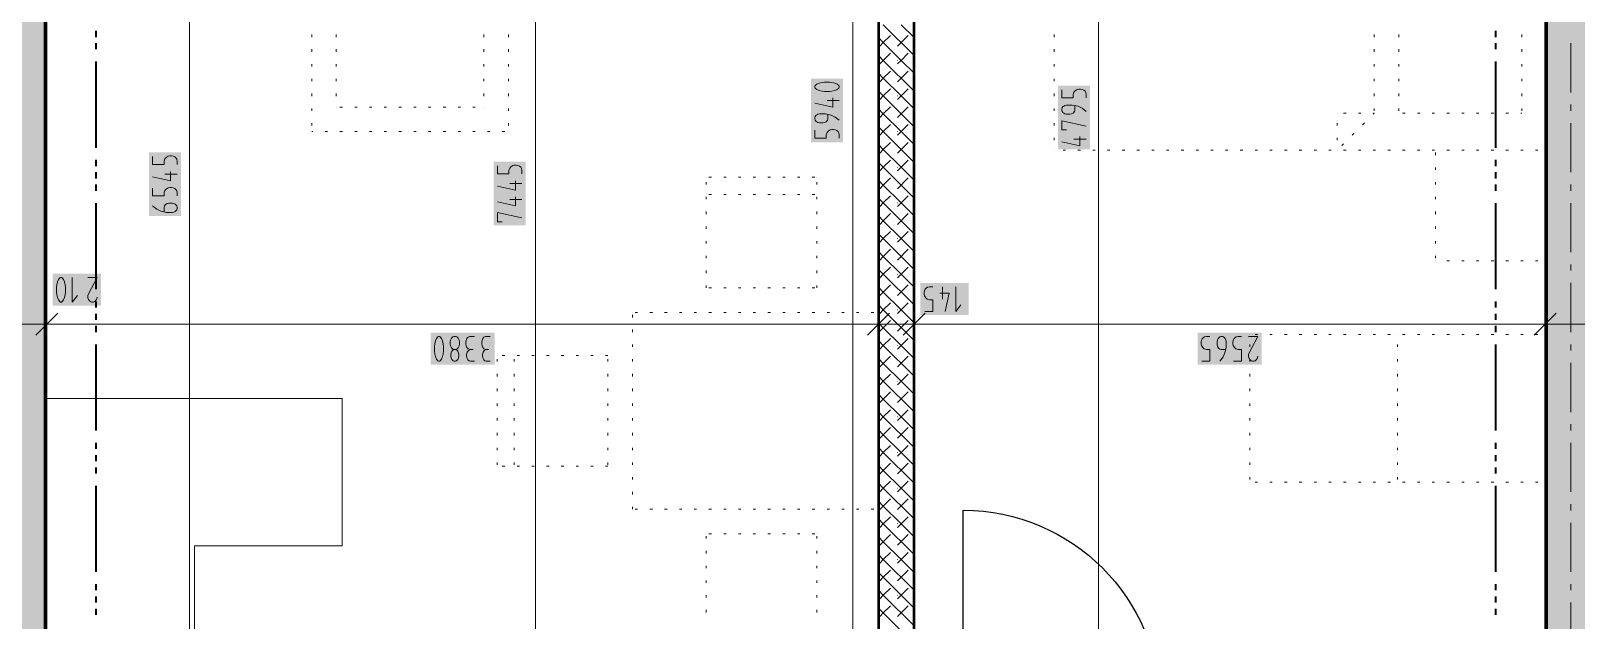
# Model space of a CAD drawing. Header units: millimetres. Extents: x 0 to 594, y 0 to 420.
# Drawn here: x 157.5 to 221.9, y 284.5 to 309.1 of the extents above; entities that cross this region are included whole.
import ezdxf

# ---------------------------------------------------------------- set-up
doc = ezdxf.new("R2010")
doc.units = ezdxf.units.MM
doc.header["$LTSCALE"] = 8
for name, color, linetype in [('PDF_Dvere', 7, 'Continuous'), ('PDF_Koty delkove', 7, 'Continuous'), ('PDF_Kuchyne', 7, 'Continuous'), ('PDF_Nabytek', 7, 'Continuous'), ('PDF_Osy hlavni', 7, 'Continuous'), ('PDF_Pozarni useky', 7, 'Continuous'), ('PDF_Pricky zdene', 7, 'Continuous'), ('PDF_Steny obvodove nosne', 7, 'Continuous')]:
    doc.layers.add(name, color=color, linetype=linetype)

msp = doc.modelspace()

# ---------------------------------------------------------------- hatches: boundary and pattern name
at = {"layer": 'PDF_Steny obvodove nosne', "true_color": 0xc0c0c0, "transparency": 33554559}
msp.add_hatch(color=9, dxfattribs=at).paths.add_polyline_path([(156.114, 333.745), (156.114, 243.853), (158.164, 243.853), (158.164, 336.238), (158.164, 338.778), (156.114, 338.091)])

# ---------------------------------------------------------------- linework, layer by layer
at = {"layer": 'PDF_Dvere', "lineweight": 25}
msp.add_lwpolyline([(197.381, 280.907), (196.396, 280.907), (196.396, 289.107, -0.414213), (204.596, 280.907), (204.3, 280.907)], format="xyb", dxfattribs=at)
at = {"layer": 'PDF_Koty delkove', "lineweight": 18}
for points in [[(178.568, 192.604), (178.568, 211.866), (178.568, 220.659), (178.568, 222.995), (178.568, 225.762), (178.568, 228.325), (178.568, 243.7), (178.568, 246.467), (178.568, 267.685), (178.568, 269.171), (178.568, 345.475), (178.568, 346.243)], [(164.157, 191.118), (164.157, 197.78), (164.157, 199.266), (164.157, 204.093), (164.157, 216.172), (164.157, 221.719), (164.157, 222.995), (164.157, 225.557), (164.157, 225.838), (164.157, 228.325), (164.157, 235.492), (164.157, 236.012), (164.157, 236.058), (164.157, 241.871), (164.157, 243.7), (164.157, 246.313), (164.157, 254.821), (164.157, 256.41), (164.157, 266.147), (164.157, 267.685), (164.157, 269.171), (164.157, 272.63), (164.157, 336.238)], [(202.034, 141.969), (202.034, 193.969), (202.034, 202.854), (202.034, 204.34), (202.034, 205.878), (202.034, 225.557), (202.034, 228.325), (202.034, 243.7), (202.034, 246.262), (202.034, 249.03), (202.034, 279.421), (202.034, 280.907), (202.034, 330.055), (202.034, 333.95)], [(191.798, 243.7), (191.798, 246.467), (191.798, 247.492), (191.798, 249.375), (191.798, 267.685), (191.798, 269.171), (191.798, 330.055)], [(200.497, 306.631), (200.497, 306.303), (200.974, 306.303), (200.974, 306.44), (201.009, 306.535), (201.06, 306.59), (201.145, 306.645), (201.213, 306.659), (201.282, 306.659), (201.35, 306.645), (201.418, 306.617), (201.469, 306.576), (201.504, 306.522), (201.521, 306.44), (201.521, 306.303)], [(190.957, 306.295), (190.957, 305.911), (190.206, 306.076)], [(191.231, 306.186), (190.719, 306.186)], [(201.521, 305.728), (201.35, 305.865), (201.179, 305.947), (200.94, 306.001), (200.7, 306.001), (200.633, 305.988), (200.582, 305.96), (200.548, 305.933), (200.513, 305.892), (200.497, 305.837), (200.497, 305.783), (200.513, 305.728), (200.548, 305.687), (200.582, 305.66), (200.633, 305.632), (200.7, 305.618), (200.838, 305.618), (200.905, 305.632), (200.974, 305.66), (201.025, 305.728), (201.043, 305.783), (201.043, 305.974)], [(190.257, 305.57), (190.222, 305.529), (190.206, 305.474), (190.206, 305.419), (190.222, 305.364), (190.257, 305.323), (190.291, 305.296), (190.342, 305.268), (190.41, 305.254), (190.547, 305.254), (190.615, 305.268), (190.684, 305.296), (190.735, 305.364), (190.752, 305.419), (190.752, 305.611)], [(191.231, 305.364), (191.06, 305.502), (190.889, 305.584), (190.65, 305.638), (190.41, 305.638), (190.342, 305.624), (190.291, 305.597), (190.257, 305.57)], [(200.7, 304.961), (200.497, 304.961), (200.497, 305.344), (201.521, 305.126)], [(190.206, 304.954), (190.206, 304.625), (190.684, 304.625), (190.684, 304.762), (190.719, 304.858), (190.77, 304.913), (190.855, 304.967), (190.923, 304.981), (190.991, 304.981), (191.06, 304.967), (191.128, 304.94), (191.179, 304.899), (191.214, 304.845), (191.231, 304.762), (191.231, 304.625)], [(201.248, 304.687), (201.248, 304.304), (200.497, 304.469)], [(201.521, 304.578), (201.009, 304.578)], [(162.619, 303.855), (162.619, 303.526), (163.097, 303.526), (163.097, 303.663), (163.132, 303.758), (163.183, 303.813), (163.268, 303.868), (163.336, 303.882), (163.404, 303.882), (163.473, 303.868), (163.54, 303.841), (163.592, 303.799), (163.627, 303.745), (163.644, 303.663), (163.644, 303.526)], [(176.985, 303.466), (176.985, 303.138), (177.463, 303.138), (177.463, 303.275), (177.498, 303.37), (177.549, 303.425), (177.634, 303.479), (177.702, 303.493), (177.77, 303.493), (177.839, 303.479), (177.907, 303.452), (177.958, 303.411), (177.993, 303.357), (178.01, 303.275), (178.01, 303.138)], [(163.37, 303.225), (163.37, 302.841), (162.619, 303.006)], [(163.644, 303.115), (163.132, 303.115)], [(177.737, 302.836), (177.737, 302.453), (176.985, 302.618)], [(178.01, 302.727), (177.498, 302.727)], [(162.619, 302.54), (162.619, 302.212), (163.097, 302.212), (163.097, 302.349), (163.132, 302.444), (163.183, 302.499), (163.268, 302.554), (163.336, 302.568), (163.404, 302.568)], [(163.404, 302.568), (163.473, 302.554), (163.54, 302.526), (163.592, 302.485), (163.627, 302.431), (163.644, 302.349), (163.644, 302.212)], [(177.737, 302.179), (177.737, 301.796), (176.985, 301.961)], [(178.01, 302.07), (177.498, 302.07)], [(163.097, 301.555), (163.097, 301.746), (163.114, 301.801), (163.148, 301.842), (163.183, 301.869), (163.233, 301.897), (163.302, 301.91), (163.438, 301.91), (163.507, 301.897), (163.558, 301.869), (163.592, 301.842), (163.627, 301.801), (163.644, 301.746), (163.644, 301.692), (163.627, 301.637), (163.592, 301.596), (163.558, 301.569), (163.507, 301.541), (163.438, 301.527), (163.199, 301.527), (162.96, 301.582), (162.789, 301.664), (162.619, 301.801)], [(177.189, 301.139), (176.985, 301.139), (176.985, 301.522), (178.01, 301.304)], [(158.912, 297.874), (158.953, 297.977), (158.981, 298.097), (158.995, 298.198), (158.995, 298.403), (158.981, 298.506), (158.953, 298.626), (158.912, 298.728), (158.858, 298.797), (158.83, 298.814), (158.776, 298.814), (158.748, 298.797), (158.694, 298.728), (158.653, 298.626), (158.626, 298.506), (158.612, 298.403)], [(159.269, 298.814), (159.269, 297.789), (159.487, 298.062)], [(159.926, 298.814), (160.309, 298.814), (159.953, 298.131), (159.926, 298.062), (159.926, 297.959), (159.953, 297.892), (159.994, 297.84), (160.035, 297.806), (160.09, 297.789), (160.144, 297.789), (160.199, 297.806), (160.24, 297.84), (160.281, 297.892), (160.309, 297.993)], [(158.612, 298.403), (158.612, 298.198), (158.626, 298.097), (158.653, 297.977), (158.694, 297.874), (158.748, 297.806), (158.776, 297.789), (158.83, 297.789), (158.858, 297.806), (158.912, 297.874)], [(194.793, 297.401), (195.121, 297.401), (195.121, 297.878), (194.984, 297.878), (194.889, 297.913), (194.834, 297.964), (194.78, 298.049), (194.766, 298.117), (194.766, 298.186), (194.78, 298.254), (194.807, 298.322), (194.848, 298.373), (194.902, 298.408), (194.984, 298.426), (195.121, 298.426)], [(195.423, 298.152), (195.806, 298.152), (195.641, 297.401)], [(195.532, 298.426), (195.532, 297.913)], [(196.08, 298.426), (196.08, 297.401), (196.298, 297.673)], [(158.215, 297.634), (158.215, 296.866), (158.215, 296.097)], [(192.86, 297.634), (192.86, 296.866), (192.86, 296.097)], [(194.346, 297.634), (194.346, 296.866), (194.346, 296.097)], [(220.637, 297.634), (220.637, 296.866), (220.637, 296.097)], [(315.141, 296.866), (313.655, 296.866), (287.364, 296.866), (285.212, 296.866), (258.921, 296.866), (257.434, 296.866), (222.79, 296.866), (220.637, 296.866), (194.346, 296.866), (192.86, 296.866), (158.215, 296.866), (156.063, 296.866), (134.538, 296.866), (128.081, 296.866), (125.928, 296.866), (84.672, 296.866), (80.88, 296.866), (80.111, 296.866)], [(158.677, 297.327), (157.754, 296.404)], [(193.321, 297.327), (192.399, 296.404)], [(194.808, 297.327), (193.885, 296.404)], [(221.099, 297.327), (220.176, 296.404)], [(176.03, 296.353), (175.839, 296.353), (175.77, 296.318), (175.715, 296.267), (175.688, 296.182), (175.674, 296.113), (175.674, 296.045), (175.688, 295.96), (175.715, 295.892), (175.77, 295.841), (175.866, 295.806)], [(176.687, 296.353), (176.496, 296.353), (176.427, 296.318), (176.372, 296.267), (176.345, 296.182), (176.331, 296.113), (176.331, 296.045), (176.345, 295.96), (176.372, 295.892), (176.427, 295.841), (176.523, 295.806)], [(206.341, 295.328), (206.67, 295.328), (206.67, 295.806), (206.533, 295.806), (206.438, 295.841), (206.383, 295.892), (206.328, 295.977), (206.314, 296.045), (206.314, 296.113), (206.328, 296.182), (206.355, 296.25), (206.396, 296.301), (206.451, 296.336), (206.533, 296.353), (206.67, 296.353)], [(207.327, 295.806), (207.136, 295.806), (207.081, 295.823), (207.04, 295.857), (207.012, 295.892), (206.985, 295.942), (206.971, 296.011), (206.971, 296.147), (206.985, 296.216), (207.012, 296.267), (207.04, 296.301), (207.081, 296.336), (207.136, 296.353), (207.19, 296.353), (207.245, 296.336), (207.286, 296.301), (207.313, 296.267), (207.341, 296.216), (207.355, 296.147), (207.355, 295.908), (207.3, 295.67), (207.218, 295.498), (207.081, 295.328)], [(207.656, 295.328), (207.984, 295.328), (207.984, 295.806), (207.847, 295.806), (207.752, 295.841), (207.697, 295.892), (207.642, 295.977), (207.628, 296.045), (207.628, 296.113), (207.642, 296.182), (207.67, 296.25), (207.711, 296.301), (207.765, 296.336), (207.847, 296.353), (207.984, 296.353)], [(208.285, 296.353), (208.669, 296.353), (208.313, 295.67), (208.285, 295.601), (208.285, 295.498), (208.313, 295.431), (208.354, 295.379), (208.395, 295.345), (208.45, 295.328), (208.504, 295.328)], [(175.264, 295.806), (175.291, 295.788), (175.332, 295.737), (175.359, 295.67), (175.373, 295.601), (175.373, 295.532), (175.359, 295.465), (175.332, 295.396), (175.277, 295.345), (175.236, 295.328), (175.182, 295.328), (175.14, 295.345), (175.085, 295.396), (175.058, 295.465), (175.044, 295.532), (175.044, 295.601), (175.058, 295.67), (175.085, 295.737)], [(175.085, 295.737), (175.127, 295.788), (175.154, 295.806)], [(176.03, 295.328), (175.866, 295.328), (175.811, 295.345), (175.756, 295.379), (175.729, 295.431), (175.701, 295.532), (175.701, 295.601), (175.729, 295.703)], [(175.729, 295.703), (175.784, 295.772), (175.866, 295.806), (175.975, 295.806)], [(176.687, 295.328), (176.523, 295.328), (176.468, 295.345), (176.414, 295.379), (176.386, 295.431), (176.358, 295.532), (176.358, 295.601), (176.386, 295.703), (176.441, 295.772), (176.523, 295.806), (176.632, 295.806)], [(208.504, 295.328), (208.559, 295.345), (208.6, 295.379), (208.641, 295.431), (208.669, 295.532)]]:
    msp.add_lwpolyline(points, dxfattribs=at)
for points in [[(190.82, 306.952), (190.615, 306.952), (190.514, 306.938), (190.394, 306.911), (190.291, 306.87), (190.222, 306.816), (190.206, 306.788), (190.206, 306.734), (190.222, 306.706), (190.291, 306.651), (190.394, 306.61), (190.514, 306.582), (190.615, 306.568), (190.82, 306.568), (190.923, 306.582), (191.042, 306.61), (191.145, 306.651), (191.214, 306.706), (191.231, 306.734), (191.231, 306.788), (191.214, 306.816), (191.145, 306.87), (191.042, 306.911), (190.923, 306.938)], [(174.36, 295.942), (174.36, 295.737), (174.374, 295.636), (174.401, 295.516), (174.442, 295.413), (174.497, 295.345), (174.525, 295.328), (174.579, 295.328), (174.607, 295.345), (174.661, 295.413), (174.702, 295.516), (174.73, 295.636), (174.744, 295.737), (174.744, 295.942), (174.73, 296.045), (174.702, 296.165), (174.661, 296.267), (174.607, 296.336), (174.579, 296.353), (174.525, 296.353), (174.497, 296.336), (174.442, 296.267), (174.401, 296.165), (174.374, 296.045)], [(175.017, 296.113), (175.017, 296.045), (175.031, 295.96), (175.072, 295.875), (175.127, 295.823), (175.154, 295.806), (175.264, 295.806), (175.291, 295.823), (175.346, 295.875), (175.387, 295.96), (175.401, 296.045), (175.401, 296.113), (175.387, 296.198), (175.346, 296.285), (175.291, 296.336), (175.236, 296.353), (175.182, 296.353), (175.127, 296.336), (175.072, 296.285), (175.031, 296.198)]]:
    msp.add_lwpolyline(points, close=True, dxfattribs=at)
at = {"layer": 'PDF_Koty delkove', "color": 7, "lineweight": 18, "true_color": 0xffffff, "transparency": 33554559}
for points in [[(191.385, 304.444), (191.385, 307.105), (190.052, 304.444), (190.052, 307.105)], [(201.675, 304.15), (201.675, 306.812), (200.343, 304.15), (200.343, 306.812)], [(163.798, 301.373), (163.798, 304.035), (162.465, 301.373), (162.465, 304.035)], [(178.164, 300.985), (178.164, 303.647), (176.832, 300.985), (176.832, 303.647)], [(160.463, 298.968), (158.458, 298.968), (160.463, 297.635), (158.458, 297.635)], [(196.617, 298.579), (194.612, 298.579), (196.617, 297.247), (194.612, 297.247)], [(176.869, 296.507), (174.207, 296.507), (176.869, 295.175), (174.207, 295.175)], [(208.823, 296.507), (206.161, 296.507), (208.823, 295.175), (206.161, 295.175)]]:
    msp.add_solid(points, dxfattribs=at)
at = {"layer": 'PDF_Kuchyne', "lineweight": 13}
msp.add_lwpolyline([(158.215, 275.321), (158.215, 287.621), (158.215, 293.771), (170.515, 293.771), (170.515, 287.621), (164.365, 287.621), (164.365, 275.321), (176.614, 275.321), (176.614, 269.171), (158.215, 269.171), (158.215, 275.321)], dxfattribs=at)
at = {"layer": 'PDF_Nabytek', "lineweight": 13}
for points in [[(169.249, 308.835), (169.249, 308.938)], [(170.274, 308.835), (170.274, 308.938)], [(176.424, 308.835), (176.424, 308.938)], [(177.449, 308.835), (177.449, 308.938)], [(200.189, 308.835), (200.189, 308.938)], [(213.514, 308.835), (213.514, 308.938)], [(214.539, 308.835), (214.539, 308.938)], [(219.664, 308.835), (219.664, 308.938)], [(220.689, 308.835), (220.689, 308.938)], [(169.249, 308.221), (169.249, 308.323)], [(170.274, 308.221), (170.274, 308.323)], [(176.424, 308.221), (176.424, 308.323)], [(177.449, 308.221), (177.449, 308.323)], [(200.189, 308.221), (200.189, 308.323)], [(213.514, 308.221), (213.514, 308.323)], [(214.539, 308.221), (214.539, 308.323)], [(219.664, 308.221), (219.664, 308.323)], [(220.689, 308.221), (220.689, 308.323)], [(169.249, 307.606), (169.249, 307.708)], [(170.274, 307.606), (170.274, 307.708)], [(176.424, 307.606), (176.424, 307.708)], [(177.449, 307.606), (177.449, 307.708)], [(200.189, 307.606), (200.189, 307.708)], [(213.514, 307.606), (213.514, 307.708)], [(214.539, 307.606), (214.539, 307.708)], [(219.664, 307.606), (219.664, 307.708)], [(220.689, 307.606), (220.689, 307.708)], [(169.249, 306.991), (169.249, 307.093)], [(169.249, 306.376), (169.249, 306.478)], [(170.274, 306.991), (170.274, 307.093)], [(170.274, 306.376), (170.274, 306.478)], [(176.424, 306.991), (176.424, 307.093)], [(176.424, 306.376), (176.424, 306.478)], [(177.449, 306.991), (177.449, 307.093)], [(177.449, 306.376), (177.449, 306.478)], [(200.189, 306.991), (200.189, 307.093)], [(200.189, 306.376), (200.189, 306.478)], [(213.514, 306.991), (213.514, 307.093)], [(213.514, 306.376), (213.514, 306.478)], [(214.539, 306.991), (214.539, 307.093)], [(214.539, 306.376), (214.539, 306.478)], [(219.664, 306.991), (219.664, 307.093)], [(219.664, 306.376), (219.664, 306.478)], [(220.689, 306.991), (220.689, 307.093)], [(220.689, 306.376), (220.689, 306.478)], [(169.249, 305.761), (169.249, 305.863)], [(170.274, 305.917), (170.274, 305.917)], [(170.274, 305.917), (170.274, 305.917)], [(170.526, 305.917), (170.424, 305.917)], [(171.141, 305.917), (171.039, 305.917)], [(171.756, 305.917), (171.654, 305.917)], [(172.371, 305.917), (172.269, 305.917)], [(172.986, 305.917), (172.884, 305.917)], [(173.601, 305.917), (173.499, 305.917)], [(174.216, 305.917), (174.114, 305.917)], [(174.831, 305.917), (174.729, 305.917)], [(175.446, 305.917), (175.344, 305.917)], [(176.061, 305.917), (175.959, 305.917)], [(176.424, 305.917), (176.424, 305.917)], [(176.424, 305.917), (176.424, 305.917)], [(177.449, 305.761), (177.449, 305.863)], [(200.189, 305.761), (200.189, 305.863)], [(213.514, 305.761), (213.514, 305.863)], [(214.539, 305.761), (214.539, 305.863)], [(219.664, 305.761), (219.664, 305.863)], [(220.689, 305.761), (220.689, 305.863)], [(169.249, 305.146), (169.249, 305.248)], [(177.449, 305.146), (177.449, 305.248)], [(200.189, 305.146), (200.189, 305.248)], [(211.976, 305.66), (211.976, 305.66)], [(211.976, 305.66), (211.976, 305.66)], [(211.976, 305.146), (211.976, 305.248)], [(212.346, 305.66), (212.243, 305.66)], [(212.961, 305.66), (212.858, 305.66)], [(213.036, 305.182), (213.108, 305.255)], [(213.471, 305.617), (213.514, 305.66)], [(213.514, 305.66), (213.473, 305.66)], [(213.514, 305.66), (213.514, 305.66)], [(213.514, 305.66), (213.514, 305.66)], [(213.514, 305.66), (213.514, 305.66)], [(214.539, 305.66), (214.539, 305.66)], [(214.539, 305.66), (214.539, 305.66)], [(214.806, 305.66), (214.703, 305.66)], [(215.421, 305.66), (215.318, 305.66)], [(216.036, 305.66), (215.933, 305.66)], [(216.651, 305.66), (216.548, 305.66)], [(217.266, 305.66), (217.163, 305.66)], [(217.881, 305.66), (217.778, 305.66)], [(218.496, 305.66), (218.393, 305.66)], [(219.111, 305.66), (219.008, 305.66)], [(219.664, 305.66), (219.623, 305.66)], [(219.664, 305.66), (219.664, 305.66)], [(219.664, 305.66), (219.664, 305.66)], [(220.689, 305.146), (220.689, 305.248)], [(169.249, 304.892), (169.249, 304.892)], [(169.296, 304.892), (169.249, 304.892)], [(169.249, 304.892), (169.249, 304.892)], [(169.911, 304.892), (169.809, 304.892)], [(170.526, 304.892), (170.424, 304.892)], [(171.141, 304.892), (171.039, 304.892)], [(171.756, 304.892), (171.654, 304.892)], [(172.371, 304.892), (172.269, 304.892)], [(172.986, 304.892), (172.884, 304.892)], [(173.601, 304.892), (173.499, 304.892)], [(174.216, 304.892), (174.114, 304.892)], [(174.831, 304.892), (174.729, 304.892)], [(175.446, 304.892), (175.344, 304.892)], [(176.061, 304.892), (175.959, 304.892)], [(176.676, 304.892), (176.574, 304.892)], [(177.291, 304.892), (177.189, 304.892)], [(177.449, 304.892), (177.449, 304.892)], [(177.449, 304.892), (177.449, 304.892)], [(200.189, 304.531), (200.189, 304.633)], [(211.976, 304.531), (211.976, 304.633)], [(212.601, 304.748), (212.673, 304.82)], [(220.689, 304.531), (220.689, 304.633)], [(200.189, 304.123), (200.189, 304.123)], [(200.189, 304.123), (200.189, 304.123)], [(200.661, 304.123), (200.558, 304.123)], [(201.276, 304.123), (201.173, 304.123)], [(201.891, 304.123), (201.788, 304.123)], [(202.506, 304.123), (202.403, 304.123)], [(203.121, 304.123), (203.018, 304.123)], [(203.736, 304.123), (203.633, 304.123)], [(204.351, 304.123), (204.248, 304.123)], [(204.966, 304.123), (204.863, 304.123)], [(205.581, 304.123), (205.478, 304.123)], [(206.196, 304.123), (206.093, 304.123)], [(206.811, 304.123), (206.708, 304.123)], [(207.426, 304.123), (207.323, 304.123)], [(208.041, 304.123), (207.938, 304.123)], [(208.656, 304.123), (208.553, 304.123)], [(209.271, 304.123), (209.168, 304.123)], [(209.886, 304.123), (209.783, 304.123)], [(210.501, 304.123), (210.398, 304.123)], [(211.116, 304.123), (211.013, 304.123)], [(211.731, 304.123), (211.628, 304.123)], [(211.976, 304.123), (211.976, 304.123)], [(211.976, 304.123), (211.976, 304.123)], [(212.166, 304.313), (212.238, 304.385)], [(212.346, 304.123), (212.243, 304.123)], [(212.961, 304.123), (212.858, 304.123)], [(213.576, 304.123), (213.473, 304.123)], [(214.191, 304.123), (214.088, 304.123)], [(214.806, 304.123), (214.703, 304.123)], [(215.421, 304.123), (215.318, 304.123)], [(216.036, 304.123), (215.933, 304.123)], [(216.076, 304.123), (216.076, 304.123)], [(216.076, 303.916), (216.076, 304.018)], [(216.651, 304.123), (216.548, 304.123)], [(217.266, 304.123), (217.163, 304.123)], [(217.881, 304.123), (217.778, 304.123)], [(218.496, 304.123), (218.393, 304.123)], [(219.111, 304.123), (219.008, 304.123)], [(219.726, 304.123), (219.623, 304.123)], [(220.341, 304.123), (220.238, 304.123)], [(220.689, 304.123), (220.689, 304.123)], [(220.689, 304.123), (220.689, 304.123)], [(220.689, 304.123), (220.689, 304.123)], [(220.689, 303.916), (220.689, 304.018)], [(216.076, 303.301), (216.076, 303.403)], [(220.689, 303.301), (220.689, 303.403)], [(185.681, 302.995), (185.681, 302.995)], [(185.681, 302.995), (185.681, 302.995)], [(185.681, 302.686), (185.681, 302.788)], [(185.901, 302.995), (185.799, 302.995)], [(186.516, 302.995), (186.414, 302.995)], [(187.131, 302.995), (187.029, 302.995)], [(187.746, 302.995), (187.644, 302.995)], [(188.361, 302.995), (188.259, 302.995)], [(188.976, 302.995), (188.874, 302.995)], [(189.591, 302.995), (189.489, 302.995)], [(190.206, 302.995), (190.104, 302.995)], [(190.293, 302.995), (190.293, 302.995)], [(190.293, 302.995), (190.293, 302.995)], [(190.293, 302.686), (190.293, 302.788)], [(216.076, 302.686), (216.076, 302.788)], [(220.689, 302.686), (220.689, 302.788)], [(185.681, 302.278), (185.681, 302.278)], [(185.681, 302.071), (185.681, 302.173)], [(185.901, 302.278), (185.799, 302.278)], [(186.516, 302.278), (186.414, 302.278)], [(187.131, 302.278), (187.029, 302.278)], [(187.746, 302.278), (187.644, 302.278)], [(188.361, 302.278), (188.259, 302.278)], [(188.976, 302.278), (188.874, 302.278)], [(189.591, 302.278), (189.489, 302.278)], [(190.206, 302.278), (190.104, 302.278)], [(190.293, 302.278), (190.293, 302.278)], [(190.293, 302.071), (190.293, 302.173)], [(216.076, 302.071), (216.076, 302.173)], [(220.689, 302.071), (220.689, 302.173)], [(185.681, 301.456), (185.681, 301.558)], [(190.293, 301.456), (190.293, 301.558)], [(216.076, 301.456), (216.076, 301.558)], [(220.689, 301.456), (220.689, 301.558)], [(185.681, 300.841), (185.681, 300.943)], [(190.293, 300.841), (190.293, 300.943)], [(216.076, 300.841), (216.076, 300.943)], [(220.689, 300.841), (220.689, 300.943)], [(185.681, 300.226), (185.681, 300.328)], [(190.293, 300.226), (190.293, 300.328)], [(216.076, 300.226), (216.076, 300.328)], [(220.689, 300.226), (220.689, 300.328)], [(185.681, 299.611), (185.681, 299.713)], [(190.293, 299.611), (190.293, 299.713)], [(216.076, 299.611), (216.076, 299.713)], [(216.076, 299.51), (216.076, 299.51)], [(216.076, 299.51), (216.076, 299.51)], [(216.651, 299.51), (216.548, 299.51)], [(217.266, 299.51), (217.163, 299.51)], [(217.881, 299.51), (217.778, 299.51)], [(218.496, 299.51), (218.393, 299.51)], [(219.111, 299.51), (219.008, 299.51)], [(219.726, 299.51), (219.623, 299.51)], [(220.341, 299.51), (220.238, 299.51)], [(220.689, 299.611), (220.689, 299.713)], [(220.689, 299.51), (220.689, 299.51)], [(220.689, 299.51), (220.689, 299.51)], [(185.681, 298.996), (185.681, 299.098)], [(190.293, 298.996), (190.293, 299.098)], [(185.681, 298.383), (185.681, 298.483)], [(185.681, 298.383), (185.681, 298.383)], [(185.681, 298.383), (185.681, 298.383)], [(185.901, 298.383), (185.799, 298.383)], [(186.516, 298.383), (186.414, 298.383)], [(187.131, 298.383), (187.029, 298.383)], [(187.746, 298.383), (187.644, 298.383)], [(188.361, 298.383), (188.259, 298.383)], [(188.976, 298.383), (188.874, 298.383)], [(189.591, 298.383), (189.489, 298.383)], [(190.206, 298.383), (190.104, 298.383)], [(190.293, 298.383), (190.293, 298.483)], [(190.293, 298.383), (190.293, 298.383)], [(190.293, 298.383), (190.293, 298.383)], [(182.61, 297.358), (182.61, 297.358)], [(182.61, 297.358), (182.61, 297.358)], [(182.61, 297.151), (182.61, 297.253)], [(182.826, 297.358), (182.724, 297.358)], [(183.441, 297.358), (183.339, 297.358)], [(184.056, 297.358), (183.954, 297.358)], [(184.671, 297.358), (184.569, 297.358)], [(185.286, 297.358), (185.184, 297.358)], [(185.901, 297.358), (185.799, 297.358)], [(186.516, 297.358), (186.414, 297.358)], [(187.131, 297.358), (187.029, 297.358)], [(187.746, 297.358), (187.644, 297.358)], [(188.361, 297.358), (188.259, 297.358)], [(188.976, 297.358), (188.874, 297.358)], [(189.591, 297.358), (189.489, 297.358)], [(190.206, 297.358), (190.104, 297.358)], [(190.821, 297.358), (190.719, 297.358)], [(191.436, 297.358), (191.334, 297.358)], [(192.051, 297.358), (191.949, 297.358)], [(192.666, 297.358), (192.563, 297.358)], [(192.86, 297.358), (192.86, 297.358)], [(192.86, 297.358), (192.86, 297.358)], [(192.86, 297.151), (192.86, 297.253)], [(182.61, 296.536), (182.61, 296.638)], [(192.86, 296.536), (192.86, 296.638)], [(208.337, 296.436), (208.337, 296.436)], [(208.337, 296.436), (208.337, 296.436)], [(208.337, 296.436), (208.337, 296.436)], [(208.656, 296.436), (208.553, 296.436)], [(209.271, 296.436), (209.168, 296.436)], [(209.886, 296.436), (209.783, 296.436)], [(210.501, 296.436), (210.398, 296.436)], [(211.116, 296.436), (211.013, 296.436)], [(211.731, 296.436), (211.628, 296.436)], [(212.346, 296.436), (212.243, 296.436)], [(212.961, 296.436), (212.858, 296.436)], [(213.576, 296.436), (213.473, 296.436)], [(214.191, 296.436), (214.088, 296.436)], [(214.487, 296.436), (214.487, 296.436)], [(214.806, 296.436), (214.703, 296.436)], [(215.421, 296.436), (215.318, 296.436)], [(216.036, 296.436), (215.933, 296.436)], [(216.651, 296.436), (216.548, 296.436)], [(217.266, 296.436), (217.163, 296.436)], [(217.881, 296.436), (217.778, 296.436)], [(218.496, 296.436), (218.393, 296.436)], [(219.111, 296.436), (219.008, 296.436)], [(219.726, 296.436), (219.623, 296.436)], [(220.341, 296.436), (220.238, 296.436)], [(220.637, 296.436), (220.637, 296.436)], [(176.973, 295.564), (176.973, 295.564)], [(176.973, 295.564), (176.973, 295.564)], [(177.291, 295.564), (177.189, 295.564)], [(177.69, 295.564), (177.69, 295.564)], [(177.906, 295.564), (177.804, 295.564)], [(178.521, 295.564), (178.419, 295.564)], [(179.136, 295.564), (179.034, 295.564)], [(179.751, 295.564), (179.649, 295.564)], [(180.366, 295.564), (180.264, 295.564)], [(180.981, 295.564), (180.879, 295.564)], [(181.585, 295.564), (181.494, 295.564)], [(181.585, 295.564), (181.585, 295.564)], [(182.61, 295.921), (182.61, 296.023)], [(192.86, 295.921), (192.86, 296.023)], [(208.337, 295.921), (208.337, 296.023)], [(208.337, 295.921), (208.337, 296.023)], [(214.487, 295.921), (214.487, 296.023)], [(176.973, 295.306), (176.973, 295.408)], [(177.69, 295.306), (177.69, 295.408)], [(181.585, 295.306), (181.585, 295.408)], [(182.61, 295.306), (182.61, 295.408)], [(192.86, 295.306), (192.86, 295.408)], [(208.337, 295.306), (208.337, 295.408)], [(208.337, 295.306), (208.337, 295.408)], [(214.487, 295.306), (214.487, 295.408)], [(176.973, 294.691), (176.973, 294.793)], [(177.69, 294.691), (177.69, 294.793)], [(181.585, 294.691), (181.585, 294.793)], [(182.61, 294.691), (182.61, 294.793)], [(192.86, 294.691), (192.86, 294.793)], [(208.337, 294.691), (208.337, 294.793)], [(208.337, 294.691), (208.337, 294.793)], [(214.487, 294.691), (214.487, 294.793)], [(176.973, 294.076), (176.973, 294.178)], [(177.69, 294.076), (177.69, 294.178)], [(181.585, 294.076), (181.585, 294.178)], [(182.61, 294.076), (182.61, 294.178)], [(192.86, 294.076), (192.86, 294.178)], [(208.337, 294.076), (208.337, 294.178)], [(208.337, 294.076), (208.337, 294.178)], [(214.487, 294.076), (214.487, 294.178)], [(176.973, 293.461), (176.973, 293.563)], [(176.973, 292.846), (176.973, 292.948)], [(177.69, 293.461), (177.69, 293.563)], [(177.69, 292.846), (177.69, 292.948)], [(181.585, 293.461), (181.585, 293.563)], [(181.585, 292.846), (181.585, 292.948)], [(182.61, 293.461), (182.61, 293.563)], [(182.61, 292.846), (182.61, 292.948)], [(192.86, 293.461), (192.86, 293.563)], [(192.86, 292.846), (192.86, 292.948)], [(208.337, 293.461), (208.337, 293.563)], [(208.337, 293.461), (208.337, 293.563)], [(208.337, 292.846), (208.337, 292.948)], [(208.337, 292.846), (208.337, 292.948)], [(214.487, 293.461), (214.487, 293.563)], [(214.487, 292.846), (214.487, 292.948)], [(176.973, 292.231), (176.973, 292.333)], [(177.69, 292.231), (177.69, 292.333)], [(181.585, 292.231), (181.585, 292.333)], [(182.61, 292.231), (182.61, 292.333)], [(192.86, 292.231), (192.86, 292.333)], [(208.337, 292.231), (208.337, 292.333)], [(208.337, 292.231), (208.337, 292.333)], [(214.487, 292.231), (214.487, 292.333)], [(176.973, 291.616), (176.973, 291.718)], [(177.69, 291.616), (177.69, 291.718)], [(181.585, 291.616), (181.585, 291.718)], [(182.61, 291.616), (182.61, 291.718)], [(192.86, 291.616), (192.86, 291.718)], [(208.337, 291.616), (208.337, 291.718)], [(208.337, 291.616), (208.337, 291.718)], [(214.487, 291.616), (214.487, 291.718)], [(176.973, 291.001), (176.973, 291.103)], [(177.69, 291.001), (177.69, 291.103)], [(181.585, 291.001), (181.585, 291.103)], [(182.61, 291.001), (182.61, 291.103)], [(192.86, 291.001), (192.86, 291.103)], [(208.337, 291.001), (208.337, 291.103)], [(208.337, 291.001), (208.337, 291.103)], [(214.487, 291.001), (214.487, 291.103)], [(176.973, 290.952), (176.973, 290.952)], [(176.973, 290.952), (176.973, 290.952)], [(177.291, 290.952), (177.189, 290.952)], [(177.69, 290.952), (177.69, 290.952)], [(177.906, 290.952), (177.804, 290.952)], [(178.521, 290.952), (178.419, 290.952)], [(179.136, 290.952), (179.034, 290.952)], [(179.751, 290.952), (179.649, 290.952)], [(180.366, 290.952), (180.264, 290.952)], [(180.981, 290.952), (180.879, 290.952)], [(181.585, 290.952), (181.494, 290.952)], [(181.585, 290.952), (181.585, 290.952)], [(181.585, 290.952), (181.585, 290.952)], [(182.61, 290.386), (182.61, 290.488)], [(192.86, 290.386), (192.86, 290.488)], [(208.337, 290.386), (208.337, 290.488)], [(208.337, 290.386), (208.337, 290.488)], [(214.487, 290.386), (214.487, 290.488)], [(182.61, 289.771), (182.61, 289.873)], [(192.86, 289.771), (192.86, 289.873)], [(208.337, 290.286), (208.337, 290.286)], [(208.337, 290.286), (208.337, 290.286)], [(208.337, 290.286), (208.337, 290.286)], [(208.656, 290.286), (208.553, 290.286)], [(209.271, 290.286), (209.168, 290.286)], [(209.886, 290.286), (209.783, 290.286)], [(210.501, 290.286), (210.398, 290.286)], [(211.116, 290.286), (211.013, 290.286)], [(211.731, 290.286), (211.628, 290.286)], [(212.346, 290.286), (212.243, 290.286)], [(212.961, 290.286), (212.858, 290.286)], [(213.576, 290.286), (213.473, 290.286)], [(214.191, 290.286), (214.088, 290.286)], [(214.487, 290.286), (214.487, 290.286)], [(214.806, 290.286), (214.703, 290.286)], [(215.421, 290.286), (215.318, 290.286)], [(216.036, 290.286), (215.933, 290.286)], [(216.651, 290.286), (216.548, 290.286)], [(217.266, 290.286), (217.163, 290.286)], [(217.881, 290.286), (217.778, 290.286)], [(218.496, 290.286), (218.393, 290.286)], [(219.111, 290.286), (219.008, 290.286)], [(219.726, 290.286), (219.623, 290.286)], [(220.341, 290.286), (220.238, 290.286)], [(220.637, 290.286), (220.637, 290.286)], [(182.61, 289.158), (182.61, 289.258)], [(182.61, 289.158), (182.61, 289.158)], [(182.826, 289.158), (182.724, 289.158)], [(183.441, 289.158), (183.339, 289.158)], [(184.056, 289.158), (183.954, 289.158)], [(184.671, 289.158), (184.569, 289.158)], [(185.286, 289.158), (185.184, 289.158)], [(185.901, 289.158), (185.799, 289.158)], [(186.516, 289.158), (186.414, 289.158)], [(187.131, 289.158), (187.029, 289.158)], [(187.746, 289.158), (187.644, 289.158)], [(188.361, 289.158), (188.259, 289.158)], [(188.976, 289.158), (188.874, 289.158)], [(189.591, 289.158), (189.489, 289.158)], [(190.206, 289.158), (190.104, 289.158)], [(190.821, 289.158), (190.719, 289.158)], [(191.436, 289.158), (191.334, 289.158)], [(192.051, 289.158), (191.949, 289.158)], [(192.666, 289.158), (192.563, 289.158)], [(192.86, 289.158), (192.86, 289.258)], [(192.86, 289.158), (192.86, 289.158)], [(192.86, 289.158), (192.86, 289.158)], [(185.681, 288.133), (185.681, 288.133)], [(185.681, 288.133), (185.681, 288.133)], [(185.681, 287.926), (185.681, 288.028)], [(185.901, 288.133), (185.799, 288.133)], [(186.516, 288.133), (186.414, 288.133)], [(187.131, 288.133), (187.029, 288.133)], [(187.746, 288.133), (187.644, 288.133)], [(188.361, 288.133), (188.259, 288.133)], [(188.976, 288.133), (188.874, 288.133)], [(189.591, 288.133), (189.489, 288.133)], [(190.206, 288.133), (190.104, 288.133)], [(190.293, 288.133), (190.293, 288.133)], [(190.293, 288.133), (190.293, 288.133)], [(190.293, 287.926), (190.293, 288.028)], [(185.681, 287.311), (185.681, 287.413)], [(190.293, 287.311), (190.293, 287.413)], [(185.681, 286.696), (185.681, 286.798)], [(190.293, 286.696), (190.293, 286.798)], [(185.681, 286.081), (185.681, 286.183)], [(190.293, 286.081), (190.293, 286.183)], [(185.681, 285.466), (185.681, 285.568)], [(190.293, 285.466), (190.293, 285.568)], [(185.681, 284.851), (185.681, 284.953)], [(190.293, 284.851), (190.293, 284.953)]]:
    msp.add_lwpolyline(points, dxfattribs=at)
at = {"layer": 'PDF_Osy hlavni', "lineweight": 18}
for points in [[(221.714, 306.529), (221.714, 308.579)], [(221.714, 305.761), (221.714, 306.017)], [(221.714, 303.198), (221.714, 305.248)], [(221.714, 302.429), (221.714, 302.686)], [(221.714, 299.867), (221.714, 301.917)], [(221.714, 299.098), (221.714, 299.354)], [(221.714, 296.536), (221.714, 298.586)], [(221.714, 295.767), (221.714, 296.023)], [(221.714, 293.204), (221.714, 295.254)], [(221.714, 292.436), (221.714, 292.692)], [(221.714, 289.873), (221.714, 291.923)], [(221.714, 289.104), (221.714, 289.361)], [(221.714, 286.542), (221.714, 288.592)], [(221.714, 285.773), (221.714, 286.029)], [(221.714, 283.211), (221.714, 285.261)]]:
    msp.add_lwpolyline(points, dxfattribs=at)
at = {"layer": 'PDF_Pozarni useky', "lineweight": 35}
for points in [[(160.265, 308.835), (160.265, 309.092)], [(218.587, 308.835), (218.587, 309.092)], [(160.265, 308.323), (160.265, 308.579)], [(218.587, 308.323), (218.587, 308.579)], [(160.265, 304.223), (160.265, 307.81)], [(218.587, 304.223), (218.587, 307.81)], [(160.265, 303.454), (160.265, 303.711)], [(218.587, 303.454), (218.587, 303.711)], [(160.265, 302.942), (160.265, 303.198)], [(160.265, 302.429), (160.265, 302.686)], [(218.587, 302.942), (218.587, 303.198)], [(218.587, 302.429), (218.587, 302.686)], [(160.265, 298.329), (160.265, 301.917)], [(218.587, 298.329), (218.587, 301.917)], [(160.265, 297.561), (160.265, 297.817)], [(218.587, 297.561), (218.587, 297.817)], [(160.265, 297.048), (160.265, 297.304)], [(218.587, 297.048), (218.587, 297.304)], [(160.265, 296.536), (160.265, 296.792)], [(218.587, 296.536), (218.587, 296.792)], [(160.265, 292.436), (160.265, 296.023)], [(218.587, 292.436), (218.587, 296.023)], [(160.265, 291.667), (160.265, 291.923)], [(218.587, 291.667), (218.587, 291.923)], [(160.265, 291.154), (160.265, 291.411)], [(218.587, 291.154), (218.587, 291.411)], [(160.265, 290.642), (160.265, 290.898)], [(218.587, 290.642), (218.587, 290.898)], [(160.265, 286.542), (160.265, 290.129)], [(218.587, 286.542), (218.587, 290.129)], [(160.265, 285.773), (160.265, 286.029)], [(218.587, 285.773), (218.587, 286.029)], [(160.265, 285.261), (160.265, 285.517)], [(218.587, 285.261), (218.587, 285.517)], [(160.265, 284.748), (160.265, 285.004)], [(218.587, 284.748), (218.587, 285.004)]]:
    msp.add_lwpolyline(points, dxfattribs=at)
at = {"layer": 'PDF_Pricky zdene', "lineweight": 50}
msp.add_lwpolyline([(194.346, 280.907), (194.346, 330.055), (194.346, 330.209), (192.86, 330.209), (192.86, 330.055), (192.86, 280.907), (192.86, 280.907)], close=True, dxfattribs=at)
at = {"layer": 'PDF_Pricky zdene', "lineweight": 9}
for points in [[(194.346, 308.069), (193.065, 309.35)], [(194.346, 308.812), (193.808, 309.35)], [(193.065, 308.607), (192.86, 308.812)], [(192.916, 308.459), (193.065, 308.607)], [(193.065, 308.607), (193.362, 308.905)], [(193.808, 307.864), (193.065, 308.607)], [(193.66, 308.459), (194.105, 308.905)], [(194.346, 306.583), (193.065, 307.864), (192.86, 308.069)], [(192.916, 307.716), (193.065, 307.864)], [(193.065, 307.864), (193.362, 308.161)], [(193.66, 307.716), (193.808, 307.864)], [(193.808, 307.864), (194.105, 308.161)], [(194.346, 307.326), (193.808, 307.864)], [(193.065, 307.121), (192.86, 307.326)], [(192.916, 306.972), (193.065, 307.121)], [(193.065, 307.121), (193.362, 307.418)], [(193.808, 306.378), (193.065, 307.121)], [(193.66, 306.972), (194.105, 307.418)], [(194.346, 305.097), (193.065, 306.378), (192.86, 306.583)], [(193.065, 306.378), (193.362, 306.675)], [(193.808, 306.378), (194.105, 306.675)], [(193.065, 305.635), (192.86, 305.84)], [(192.916, 306.229), (193.065, 306.378)], [(193.065, 305.635), (193.362, 305.932)], [(193.66, 306.229), (193.808, 306.378)], [(193.66, 305.486), (194.105, 305.932)], [(194.346, 305.84), (193.808, 306.378)], [(192.916, 305.486), (193.065, 305.635)], [(193.808, 304.892), (193.065, 305.635)], [(193.065, 304.892), (193.362, 305.189)], [(193.808, 304.892), (194.105, 305.189)], [(194.346, 303.611), (193.065, 304.892), (192.86, 305.097)], [(192.916, 304.743), (193.065, 304.892)], [(193.66, 304.743), (193.808, 304.892)], [(194.346, 304.354), (193.808, 304.892)], [(193.065, 304.149), (192.86, 304.354)], [(192.916, 304), (193.065, 304.149)], [(193.065, 304.149), (193.362, 304.446)], [(193.808, 303.405), (193.065, 304.149)], [(193.66, 304), (194.105, 304.446)], [(194.346, 302.124), (193.065, 303.405), (192.86, 303.611)], [(192.916, 303.257), (193.065, 303.405), (193.362, 303.703)], [(193.66, 303.257), (193.808, 303.405), (194.105, 303.703)], [(194.346, 302.867), (193.808, 303.405)], [(193.065, 302.662), (192.86, 302.867)], [(192.916, 302.514), (193.065, 302.662)], [(193.065, 302.662), (193.362, 302.96)], [(193.808, 301.919), (193.065, 302.662)], [(193.66, 302.514), (194.105, 302.96)], [(194.346, 300.638), (193.065, 301.919), (192.86, 302.124)], [(192.916, 301.771), (193.065, 301.919), (193.362, 302.216)], [(193.66, 301.771), (193.808, 301.919), (194.105, 302.216)], [(193.065, 301.176), (192.86, 301.381)], [(193.065, 301.176), (193.362, 301.473)], [(193.66, 301.027), (194.105, 301.473)], [(194.346, 301.381), (193.808, 301.919)], [(192.916, 301.027), (193.065, 301.176)], [(192.916, 300.284), (193.065, 300.433), (193.362, 300.73)], [(193.808, 300.433), (193.065, 301.176)], [(193.66, 300.284), (193.808, 300.433), (194.105, 300.73)], [(194.346, 299.152), (193.065, 300.433), (192.86, 300.638)], [(194.346, 299.895), (193.808, 300.433)], [(193.065, 299.69), (192.86, 299.895)], [(192.916, 299.541), (193.065, 299.69)], [(193.065, 299.69), (193.362, 299.987)], [(193.808, 298.947), (193.065, 299.69)], [(193.66, 299.541), (194.105, 299.987)], [(194.346, 297.666), (193.065, 298.947), (192.86, 299.152)], [(192.916, 298.798), (193.065, 298.947), (193.362, 299.244)], [(193.66, 298.798), (193.808, 298.947), (194.105, 299.244)], [(194.346, 298.409), (193.808, 298.947)], [(193.065, 298.204), (192.86, 298.409)], [(192.916, 298.055), (193.065, 298.204)], [(193.065, 298.204), (193.362, 298.501)], [(193.808, 297.461), (193.065, 298.204)], [(193.66, 298.055), (194.105, 298.501)], [(194.346, 296.179), (193.065, 297.461), (192.86, 297.666)], [(192.916, 297.312), (193.065, 297.461), (193.362, 297.758)], [(193.66, 297.312), (193.808, 297.461), (194.105, 297.758)], [(194.346, 296.923), (193.808, 297.461)], [(193.065, 296.717), (192.86, 296.923)], [(193.065, 296.717), (193.362, 297.015)], [(193.66, 296.569), (194.105, 297.015)], [(194.346, 294.693), (193.065, 295.974), (192.86, 296.179)], [(192.916, 296.569), (193.065, 296.717)], [(192.916, 295.826), (193.065, 295.974), (193.362, 296.272)], [(193.808, 295.974), (193.065, 296.717)], [(193.66, 295.826), (193.808, 295.974), (194.105, 296.272)], [(193.065, 295.231), (193.362, 295.528)], [(193.66, 295.083), (194.105, 295.528)], [(194.346, 295.436), (193.808, 295.974)], [(193.065, 295.231), (192.86, 295.436)], [(192.916, 295.083), (193.065, 295.231)], [(193.808, 294.488), (193.065, 295.231)], [(194.346, 293.207), (193.065, 294.488), (192.86, 294.693)], [(192.916, 294.339), (193.065, 294.488), (193.362, 294.785)], [(193.66, 294.339), (193.808, 294.488), (194.105, 294.785)], [(194.346, 293.95), (193.808, 294.488)], [(193.065, 293.745), (192.86, 293.95)], [(192.916, 293.596), (193.065, 293.745)], [(193.065, 293.745), (193.362, 294.042)], [(193.808, 293.002), (193.065, 293.745)], [(193.66, 293.596), (194.105, 294.042)], [(194.346, 291.721), (193.065, 293.002), (192.86, 293.207)], [(192.916, 292.853), (193.065, 293.002), (193.362, 293.299)], [(193.66, 292.853), (193.808, 293.002), (194.105, 293.299)], [(194.346, 292.464), (193.808, 293.002)], [(193.065, 292.259), (192.86, 292.464)], [(193.065, 292.259), (193.362, 292.556)], [(193.66, 292.11), (194.105, 292.556)], [(194.346, 290.234), (193.065, 291.516), (192.86, 291.721)], [(192.916, 292.11), (193.065, 292.259)], [(192.916, 291.367), (193.065, 291.516), (193.362, 291.813)], [(193.808, 291.516), (193.065, 292.259)], [(193.66, 291.367), (193.808, 291.516), (194.105, 291.813)], [(193.065, 290.772), (193.362, 291.07)], [(193.66, 290.624), (194.105, 291.07)], [(194.346, 290.978), (193.808, 291.516)], [(193.065, 290.772), (192.86, 290.978)], [(192.916, 290.624), (193.065, 290.772)], [(193.808, 290.029), (193.065, 290.772)], [(194.346, 288.748), (193.065, 290.029), (192.86, 290.234)], [(192.916, 289.881), (193.065, 290.029), (193.362, 290.327)], [(193.66, 289.881), (193.808, 290.029), (194.105, 290.327)], [(194.346, 289.491), (193.808, 290.029)], [(193.065, 289.286), (192.86, 289.491)], [(192.916, 289.138), (193.065, 289.286)], [(193.065, 289.286), (193.362, 289.583)], [(193.808, 288.543), (193.065, 289.286)], [(193.66, 289.138), (194.105, 289.583)], [(194.346, 287.262), (193.065, 288.543), (192.86, 288.748)], [(192.916, 288.394), (193.065, 288.543), (193.362, 288.84)], [(193.66, 288.394), (193.808, 288.543), (194.105, 288.84)], [(194.346, 288.005), (193.808, 288.543)], [(193.065, 287.8), (192.86, 288.005)], [(192.916, 287.651), (193.065, 287.8)], [(193.065, 287.8), (193.362, 288.097)], [(193.808, 287.057), (193.065, 287.8)], [(193.66, 287.651), (194.105, 288.097)], [(194.346, 285.776), (193.065, 287.057), (192.86, 287.262)], [(192.916, 286.908), (193.065, 287.057), (193.362, 287.354)], [(193.66, 286.908), (193.808, 287.057), (194.105, 287.354)], [(193.065, 286.314), (192.86, 286.519)], [(193.065, 286.314), (193.362, 286.611)], [(193.66, 286.165), (194.105, 286.611)], [(194.346, 286.519), (193.808, 287.057)], [(192.916, 286.165), (193.065, 286.314)], [(192.916, 285.422), (193.065, 285.571), (193.362, 285.868)], [(193.808, 285.571), (193.065, 286.314)], [(193.66, 285.422), (193.808, 285.571), (194.105, 285.868)], [(194.346, 284.29), (193.065, 285.571), (192.86, 285.776)], [(194.346, 285.033), (193.808, 285.571)], [(193.065, 284.827), (192.86, 285.033)], [(192.916, 284.679), (193.065, 284.827)], [(193.065, 284.827), (193.362, 285.125)], [(193.808, 284.084), (193.065, 284.827)], [(193.66, 284.679), (194.105, 285.125)]]:
    msp.add_lwpolyline(points, dxfattribs=at)
at = {"layer": 'PDF_Pricky zdene', "lineweight": 9, "transparency": 33554559}
for points in [[(193.065, 307.841), (193.042, 307.864), (193.088, 307.864), (193.065, 307.887)], [(193.66, 307.844), (193.637, 307.867), (193.683, 307.867), (193.66, 307.89)], [(193.065, 306.355), (193.042, 306.378), (193.088, 306.378), (193.065, 306.401)], [(193.66, 306.358), (193.637, 306.381), (193.683, 306.381), (193.66, 306.404)], [(193.065, 304.869), (193.042, 304.892), (193.088, 304.892), (193.065, 304.915)], [(193.66, 304.872), (193.637, 304.895), (193.683, 304.895), (193.66, 304.918)], [(193.065, 303.382), (193.042, 303.405), (193.088, 303.405), (193.065, 303.429)], [(193.66, 303.385), (193.637, 303.408), (193.683, 303.408), (193.66, 303.431)], [(193.66, 301.899), (193.637, 301.922), (193.683, 301.922), (193.66, 301.945)], [(193.065, 301.896), (193.042, 301.919), (193.088, 301.919), (193.065, 301.942)], [(193.065, 300.41), (193.042, 300.433), (193.088, 300.433), (193.065, 300.456)], [(193.66, 300.413), (193.637, 300.436), (193.683, 300.436), (193.66, 300.459)], [(193.065, 298.924), (193.042, 298.947), (193.088, 298.947), (193.065, 298.97)], [(193.66, 298.927), (193.637, 298.95), (193.683, 298.95), (193.66, 298.973)], [(193.065, 297.437), (193.042, 297.461), (193.088, 297.461), (193.065, 297.484)], [(193.66, 297.44), (193.637, 297.463), (193.683, 297.463), (193.66, 297.487)], [(193.065, 295.951), (193.042, 295.974), (193.088, 295.974), (193.065, 295.997)], [(193.66, 295.954), (193.637, 295.977), (193.683, 295.977), (193.66, 296)], [(193.065, 294.465), (193.042, 294.488), (193.088, 294.488), (193.065, 294.511)], [(193.66, 294.468), (193.637, 294.491), (193.683, 294.491), (193.66, 294.514)], [(193.065, 292.979), (193.042, 293.002), (193.088, 293.002), (193.065, 293.025)], [(193.66, 292.982), (193.637, 293.005), (193.683, 293.005), (193.66, 293.028)], [(193.065, 291.492), (193.042, 291.516), (193.088, 291.516), (193.065, 291.539)], [(193.66, 291.495), (193.637, 291.519), (193.683, 291.519), (193.66, 291.542)], [(193.065, 290.006), (193.042, 290.029), (193.088, 290.029), (193.065, 290.052)], [(193.66, 290.009), (193.637, 290.032), (193.683, 290.032), (193.66, 290.055)], [(193.065, 288.52), (193.042, 288.543), (193.088, 288.543), (193.065, 288.566)], [(193.66, 288.523), (193.637, 288.546), (193.683, 288.546), (193.66, 288.569)], [(193.065, 287.034), (193.042, 287.057), (193.088, 287.057), (193.065, 287.08)], [(193.66, 287.037), (193.637, 287.06), (193.683, 287.06), (193.66, 287.083)], [(193.065, 285.548), (193.042, 285.571), (193.088, 285.571), (193.065, 285.594)], [(193.66, 285.551), (193.637, 285.574), (193.683, 285.574), (193.66, 285.597)]]:
    msp.add_solid(points, dxfattribs=at)
at = {"layer": 'PDF_Steny obvodove nosne', "lineweight": 70}
for points in [[(156.114, 333.745), (156.114, 332.669), (156.114, 330.055), (156.114, 287.928), (156.114, 286.442), (156.114, 254.052), (156.114, 251.438), (156.114, 245.288), (156.114, 243.853), (157.447, 243.853), (158.164, 243.853), (158.164, 246.313), (158.164, 256.41), (158.164, 267.684), (158.164, 336.238), (158.164, 338.778), (156.114, 338.091), (156.114, 333.95)], [(220.689, 338.091), (220.689, 333.95), (220.689, 332.669), (220.689, 330.055), (220.689, 274.244), (220.689, 272.758), (220.689, 246.467), (220.689, 243.853), (222.739, 243.853), (222.739, 246.313), (222.739, 246.467), (222.739, 254.821), (222.739, 256.41), (222.739, 267.685), (222.739, 336.238), (222.739, 338.778)]]:
    msp.add_lwpolyline(points, close=True, dxfattribs=at)
at = {"layer": 'PDF_Steny obvodove nosne', "color": 9, "lineweight": 9, "true_color": 0xc0c0c0, "transparency": 33554559}
msp.add_solid([(220.689, 338.091), (220.689, 243.853), (222.739, 338.778), (222.739, 243.853)], dxfattribs=at)

doc.saveas('drawing.dxf')
